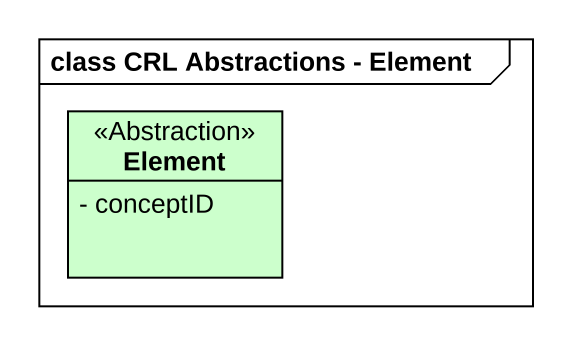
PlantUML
@startuml
mainframe class CRL Abstractions - Element
hide circle
hide empty members
skinparam classAttributeIconSize 0
class Element <<Abstraction>> #CCFFCC {
  - conceptID
}
@enduml
